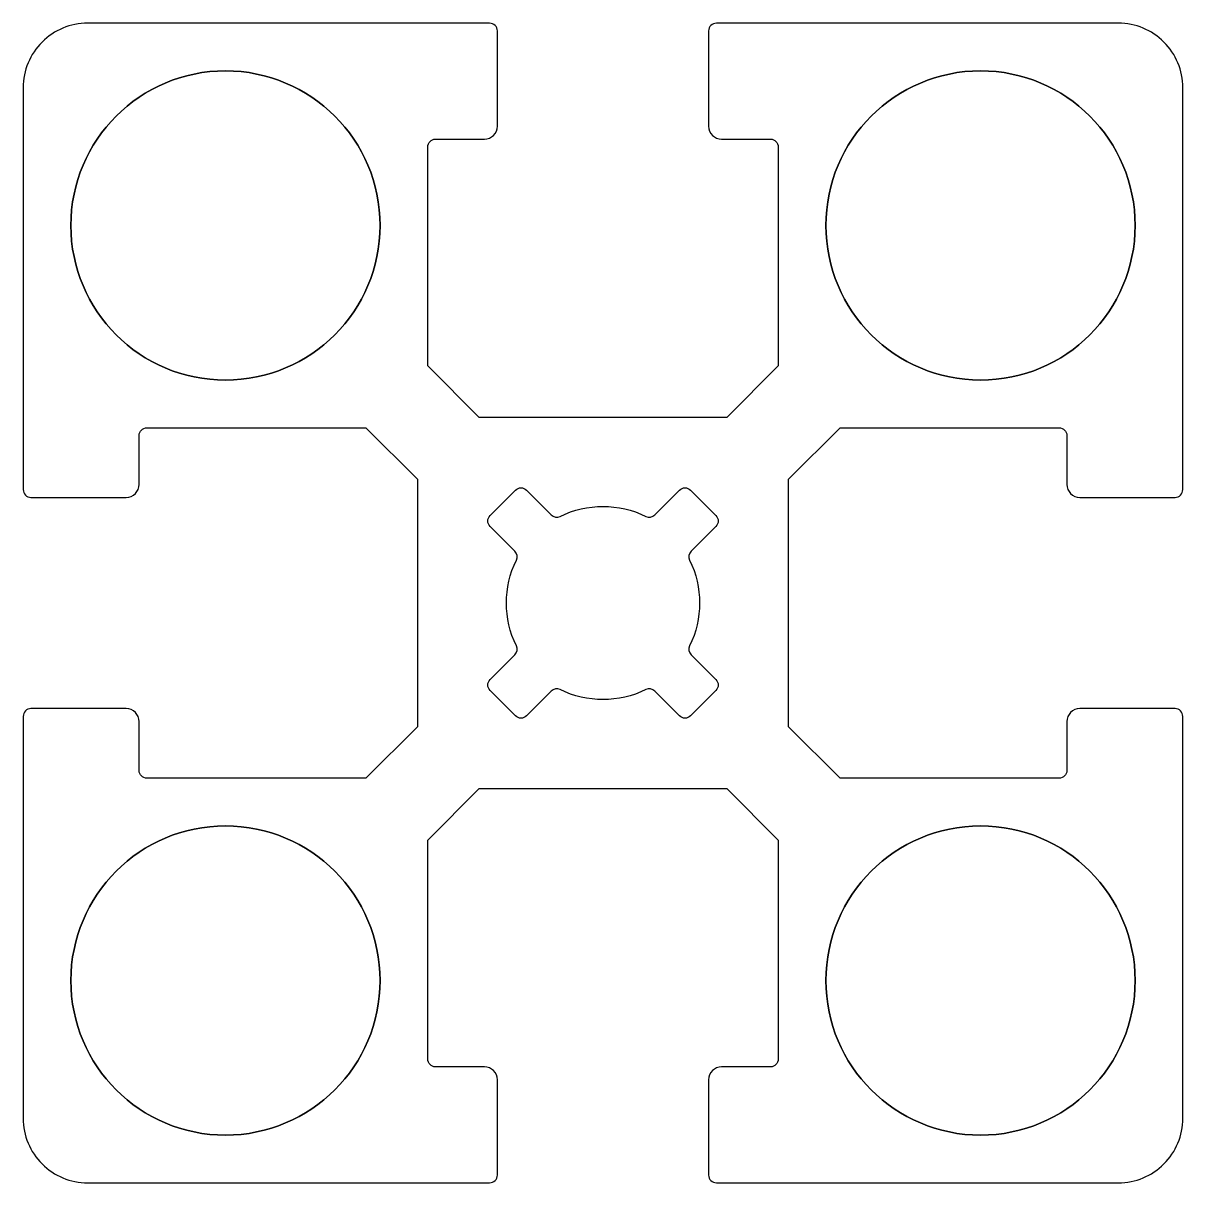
# Model space of a CAD drawing. Header units: millimetres. Extents: x -22.5 to 22.5, y -22.5 to 22.5.
import ezdxf

# ---------------------------------------------------------------- set-up
doc = ezdxf.new("R2010")
doc.units = ezdxf.units.MM
doc.layers.get('0').update_dxf_attribs({"linetype": 'CONTINUOUS'})

msp = doc.modelspace()

# ---------------------------------------------------------------- linework, layer by layer
for points in [[(4.4, 22.5, 0.414214), (4.1, 22.2), (4.1, 18.5, 0.414214), (4.6, 18), (6.5, 18, -0.414214), (6.8, 17.7), (6.8, 9.2), (4.8, 7.2), (-4.8, 7.2), (-6.8, 9.2), (-6.8, 17.7, -0.414214), (-6.5, 18), (-4.6, 18, 0.414214), (-4.1, 18.5), (-4.1, 22.2, 0.414214), (-4.4, 22.5), (-20, 22.5, 0.414214), (-22.5, 20), (-22.5, 4.4, 0.414214), (-22.2, 4.1), (-18.5, 4.1, 0.414214), (-18, 4.6), (-18, 6.5, -0.414214), (-17.7, 6.8), (-9.2, 6.8), (-7.2, 4.8), (-7.2, -4.8), (-9.2, -6.8), (-17.7, -6.8, -0.414214), (-18, -6.5), (-18, -4.6, 0.414214), (-18.5, -4.1), (-22.2, -4.1, 0.414214), (-22.5, -4.4), (-22.5, -20, 0.414214), (-20, -22.5), (-4.4, -22.5, 0.414214), (-4.1, -22.2), (-4.1, -18.5, 0.414214), (-4.6, -18), (-6.5, -18, -0.414214), (-6.8, -17.7), (-6.8, -9.2), (-4.8, -7.2), (4.8, -7.2), (6.8, -9.2), (6.8, -17.7, -0.414214), (6.5, -18), (4.6, -18, 0.414214), (4.1, -18.5), (4.1, -22.2, 0.414214), (4.4, -22.5), (20, -22.5, 0.414214), (22.5, -20), (22.5, -4.4, 0.414214), (22.2, -4.1), (18.5, -4.1, 0.414214), (18, -4.6), (18, -6.5, -0.414214), (17.7, -6.8), (9.2, -6.8), (7.2, -4.8), (7.2, 4.8), (9.2, 6.8), (17.7, 6.8, -0.414214), (18, 6.5), (18, 4.6, 0.414214), (18.5, 4.1), (22.2, 4.1, 0.414214), (22.5, 4.4), (22.5, 20, 0.414214), (20, 22.5)], [(4.4, 22.5, 0.414214), (4.1, 22.2), (4.1, 18.5, 0.414214), (4.6, 18), (6.5, 18, -0.414214), (6.8, 17.7), (6.8, 9.2), (4.8, 7.2), (-4.8, 7.2), (-6.8, 9.2), (-6.8, 17.7, -0.414214), (-6.5, 18), (-4.6, 18, 0.414214), (-4.1, 18.5), (-4.1, 22.2, 0.414214), (-4.4, 22.5), (-20, 22.5, 0.414214), (-22.5, 20), (-22.5, 4.4, 0.414214), (-22.2, 4.1), (-18.5, 4.1, 0.414214), (-18, 4.6), (-18, 6.5, -0.414214), (-17.7, 6.8), (-9.2, 6.8), (-7.2, 4.8), (-7.2, -4.8), (-9.2, -6.8), (-17.7, -6.8, -0.414214), (-18, -6.5), (-18, -4.6, 0.414214), (-18.5, -4.1), (-22.2, -4.1, 0.414214), (-22.5, -4.4), (-22.5, -20, 0.414214), (-20, -22.5), (-4.4, -22.5, 0.414214), (-4.1, -22.2), (-4.1, -18.5, 0.414214), (-4.6, -18), (-6.5, -18, -0.414214), (-6.8, -17.7), (-6.8, -9.2), (-4.8, -7.2), (4.8, -7.2), (6.8, -9.2), (6.8, -17.7, -0.414214), (6.5, -18), (4.6, -18, 0.414214), (4.1, -18.5), (4.1, -22.2, 0.414214), (4.4, -22.5), (20, -22.5, 0.414214), (22.5, -20), (22.5, -4.4, 0.414214), (22.2, -4.1), (18.5, -4.1, 0.414214), (18, -4.6), (18, -6.5, -0.414214), (17.7, -6.8), (9.2, -6.8), (7.2, -4.8), (7.2, 4.8), (9.2, 6.8), (17.7, 6.8, -0.414214), (18, 6.5), (18, 4.6, 0.414214), (18.5, 4.1), (22.2, 4.1, 0.414214), (22.5, 4.4), (22.5, 20, 0.414214), (20, 22.5)], [(4.384, 2.97), (3.419, 2.005, 0.321437), (3.362, 1.66, -0.233419), (3.362, -1.66, 0.321437), (3.419, -2.005), (4.384, -2.97, -0.414214), (4.384, -3.394), (3.394, -4.384, -0.414214), (2.97, -4.384), (2.005, -3.419, 0.321437), (1.66, -3.362, -0.233419), (-1.66, -3.362, 0.321437), (-2.005, -3.419), (-2.97, -4.384, -0.414214), (-3.394, -4.384), (-4.384, -3.394, -0.414214), (-4.384, -2.97), (-3.419, -2.005, 0.321437), (-3.362, -1.66, -0.233419), (-3.362, 1.66, 0.321437), (-3.419, 2.005), (-4.384, 2.97, -0.414214), (-4.384, 3.394), (-3.394, 4.384, -0.414214), (-2.97, 4.384), (-2.005, 3.419, 0.321437), (-1.66, 3.362, -0.233419), (1.66, 3.362, 0.321437), (2.005, 3.419), (2.97, 4.384, -0.414214), (3.394, 4.384), (4.384, 3.394, -0.414214)], [(4.384, 2.97), (3.419, 2.005, 0.321437), (3.362, 1.66, -0.233419), (3.362, -1.66, 0.321437), (3.419, -2.005), (4.384, -2.97, -0.414214), (4.384, -3.394), (3.394, -4.384, -0.414214), (2.97, -4.384), (2.005, -3.419, 0.321437), (1.66, -3.362, -0.233419), (-1.66, -3.362, 0.321437), (-2.005, -3.419), (-2.97, -4.384, -0.414214), (-3.394, -4.384), (-4.384, -3.394, -0.414214), (-4.384, -2.97), (-3.419, -2.005, 0.321437), (-3.362, -1.66, -0.233419), (-3.362, 1.66, 0.321437), (-3.419, 2.005), (-4.384, 2.97, -0.414214), (-4.384, 3.394), (-3.394, 4.384, -0.414214), (-2.97, 4.384), (-2.005, 3.419, 0.321437), (-1.66, 3.362, -0.233419), (1.66, 3.362, 0.321437), (2.005, 3.419), (2.97, 4.384, -0.414214), (3.394, 4.384), (4.384, 3.394, -0.414214)]]:
    msp.add_lwpolyline(points, format="xyb", close=True)
at = {"extrusion": (0, 0, -1)}
for centre in [(14.65, 14.65), (-14.65, 14.65), (14.65, -14.65), (-14.65, -14.65)]:
    msp.add_circle(centre, 6, dxfattribs=at)
for centre in [(-14.65, 14.65), (14.65, 14.65), (-14.65, -14.65), (14.65, -14.65)]:
    msp.add_circle(centre, 6)

doc.saveas('drawing.dxf')
